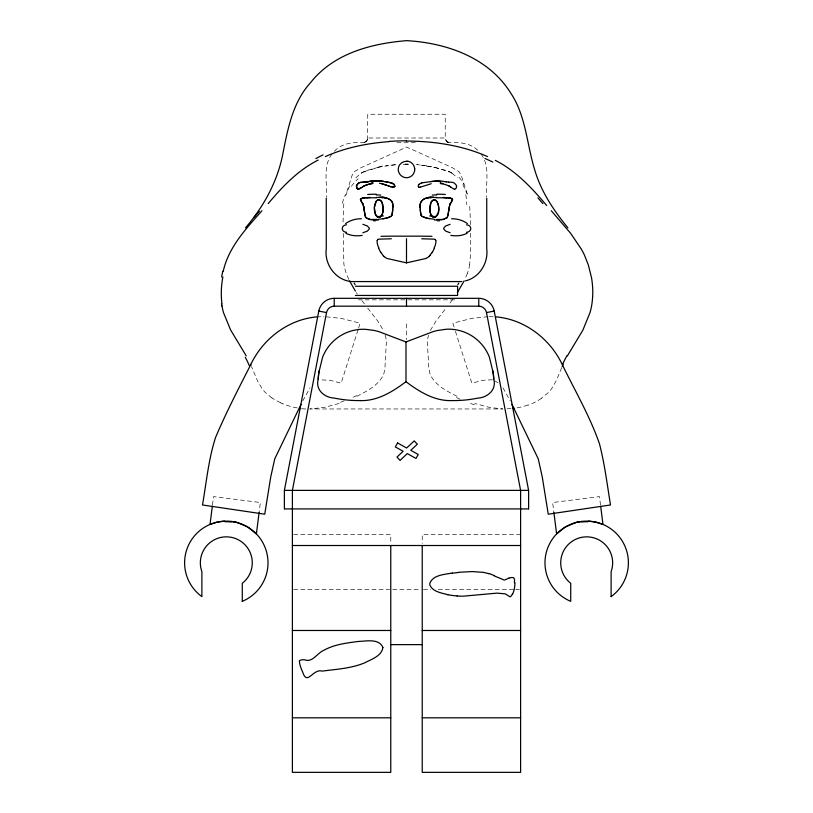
<?xml version="1.0" encoding="UTF-8"?>
<svg xmlns="http://www.w3.org/2000/svg" width="813" height="813" viewBox="0 0 813 813"><rect width="100%" height="100%" fill="white"/><g stroke="black" fill="none" stroke-linecap="round" stroke-linejoin="round"><path stroke-width="0.61" stroke-dasharray="4.07 3.05" d="M470.585 224.673L469.609 203.738M470.3 233.26L470.392 256.065L469.68 264.347M212.478 505.076L213.545 496.611L260.373 502.536L259.093 512.586M343.808 203.738L342.934 224.571M367.456 139.745L367.771 114.247L445.229 114.247L445.229 138.007L446.611 141.35L449.945 142.732A4.715 4.715 0 0 1 445.229 138.007L367.781 138.007A4.715 4.715 0 0 1 363.065 142.732L366.389 141.35L367.761 138.403M358.015 329.885L341.135 383.167L329.854 380.281L320.17 379.874M358.594 328.066L360.139 323.178L340.993 318.34L325.139 316.714M467.373 273.412L464.863 279.418M561.702 367.679L556.468 380.26L552.2 387.852A44.847 39.847 57.2 0 1 548.277 392.628L541.458 398.207M430.331 330.464L436.022 321.013L446.012 308.147M302.751 400.941L310.007 387.882M349.753 185.842L345.698 195.303L352.242 174.958L354.58 171.523L361.307 167.559L406.693 147.072L452.069 167.559L458.806 171.523L461.134 174.958L467.76 195.547M331.877 154.124C322.548 166.452 327.527 183.057 326.267 197.142M452.435 299.682L449.284 303.91M355.789 177.803L361.226 173.189M334.346 151.238C342.364 142.509 354.986 141.929 365.982 142.732M361.612 172.956L367.994 170.13L378.929 167.183M356.805 396.297C366.45 391.409 377.049 386.134 382.628 376.389A19.837 19.146 -34.3 0 0 384.031 372.923L384.945 368.025L386.388 341.633M364.153 171.614L380.911 166.767L396.937 164.521L386.876 165.7M339.092 403.461L324.489 407.364L309.773 408.959L502.769 408.959L489.294 407.364L474.711 403.472M454.619 299.834L358.381 299.834M487.861 316.714L472.007 318.34L452.861 323.178L454.406 328.066M316.572 316.907L323.95 316.653M405.707 164.155L405.128 164.155L406.48 164.145M405.85 164.155L407.587 164.155M396.978 142.732L417.059 142.732M447.038 142.732C458.034 141.929 470.646 142.519 478.654 151.238M293.656 534.507L390.768 534.568L390.768 543.389M520.605 534.568L422.232 534.568L422.232 543.389M293.625 589.567L389.539 589.567M392.73 589.567L420.27 589.567M423.461 589.567L430.839 589.567M438.217 589.567L514.456 589.567M515.686 589.567L519.375 589.567M406.693 164.145L408.482 164.165L407.811 164.155M489.05 316.653L496.428 316.907M492.363 379.762L483.146 380.281L471.865 383.167L454.985 329.885M426.652 165.75L416.632 164.551L432.597 166.828L449.183 171.665A18.679 8.882 7.2 0 1 452.028 173.22M434.569 167.244L448.258 171.258L451.672 172.976M280.566 402.862L282.822 403.837M456.997 396.297C447.353 391.409 436.754 386.134 431.175 376.389A19.827 19.136 34.6 0 1 429.752 372.933L428.847 368.025L427.343 342.476A32.916 30.823 33.5 0 1 428.542 335.21M494.66 380.769L497.993 382.75M452.048 173.22L457.516 177.834M272.009 398.045L265.424 392.577A44.573 39.624 -57.9 0 1 262.213 388.848L257.751 381.388L251.471 366.551M367.72 308.147L377.73 321.013L383.421 330.434M364.437 303.91L361.277 299.682M356.328 292.548L357.283 293.981M481.123 154.124C490.452 166.452 485.473 183.057 486.733 197.142M502.993 387.882L510.249 400.941M462.861 184.663L467.302 194.134M348.807 279.418L346.846 274.916A76.879 60.701 4.4 0 1 343.848 263.778L343.249 233.118M600.522 505.076L599.455 496.611L552.627 502.536L553.907 512.586M406.5 323.848L406.5 339.682M342.334 203.23A156.005 94.786 21.6 0 1 345.19 195.1M385.21 335.18A32.774 30.731 -33.2 0 1 386.358 341.643M356.541 395.616A127.895 101.259 -33.4 0 1 353.106 397.211M344.306 400.86A127.895 101.259 -33.4 0 1 338.96 402.77M305.83 409.02A76.198 67.804 -44.2 0 1 301.725 408.695M297.243 407.913A79.146 70.05 -42.6 0 1 282.843 403.817M280.658 402.699A71.056 63.068 -44.2 0 1 272.06 397.974M541.539 398.319A72.906 64.816 48 0 1 528.003 405.22M527.911 405.006A79.217 70.05 43.2 0 1 516.265 408.024M510.93 408.563A75.853 67.184 43.7 0 1 507.149 408.797M474.467 404.793A127.895 103.099 34.4 0 1 469.01 402.872M460.016 399.193A127.895 103.099 34.4 0 1 456.51 397.567M469.701 264.347A76.564 60.497 -3.9 0 1 467.414 273.422M465.778 194.764A154.236 91.96 -29.5 0 1 466.794 204.693M459.05 177.234A88.8 53.038 -9.7 0 1 463.817 184.388M426.49 166.177A100.263 67.733 -0.5 0 1 434.366 167.661M403.096 164.572A80.507 50.924 0.1 0 1 405.148 164.531M378.767 166.838A100.182 68.495 1 0 1 386.754 165.334M361.145 173.159A18.729 8.994 -6.8 0 1 364.072 171.573M351.419 186.299A89.897 51.595 4.3 0 1 358.167 178.748"/><path stroke-width="1.22" d="M392.679 209.591L392.679 208.809M406.5 306.186L406.5 298.32M420.331 207.772C418.827 202.183 423.238 197.64 428.827 197.915M392.14 214.642L392.628 211.715A34.197 33.679 -90 0 0 392.679 210.181L392.679 209.337M392.679 209.866L391.775 215.435A3.801 3.719 -86 0 1 391.083 216.288L388.39 217.671L382.842 218.799M392.699 205.557C393.644 201.116 389.457 198.362 385.565 198.128M392.699 205.923L392.679 207.772M514.456 582.758L514.477 580.076A16.087 15.081 -63.8 0 0 514.497 579.496L513.735 577.708L511.702 577.504A14.471 14.136 0.2 0 0 508.958 578.165M356.44 186.309L356.45 186.065A2.398 1.88 89.9 0 1 356.582 185.364L358.513 183.179A9.583 7.876 81.6 0 1 361.094 182.275L363.035 182.163M451.398 400.565A119.999 119.999 0 0 0 477.658 398.146C487.607 397.567 496.733 389.854 493.776 379.163A95.832 95.832 0 0 0 493.105 372.395L489.436 357.303A43.78 43.78 0 0 0 446.479 329.214L438.166 330.383A68.688 68.688 0 0 0 433.217 331.592L405.982 341.948L378.756 331.592A68.688 68.688 0 0 0 373.797 330.383L365.484 329.306A43.78 43.78 0 0 0 322.568 357.314L318.859 372.395A95.832 95.832 0 0 0 318.198 379.163C315.241 389.823 324.346 397.628 334.326 398.096A119.999 119.999 0 0 0 360.576 400.565M383.177 209.866L382.019 202.467A7.561 7.134 87.4 0 0 381.216 201.126L379.122 199.693L377.029 200.384A5.152 4.817 86.8 0 0 376.297 201.187L374.366 207.559L375.535 214.622A7.713 7.205 -87.4 0 0 376.328 215.973A4.736 4.441 -86 0 0 377.069 216.756C380.901 219.266 383.147 213.118 383.147 210.201M383.187 209.784L382.821 212.254A12.896 12.276 -89.5 0 1 382.384 213.758L382.039 214.602A7.703 7.287 -88 0 1 381.429 215.689A7.561 7.134 -87.7 0 1 381.246 215.953A4.817 4.543 -87 0 1 380.504 216.756L379.519 217.315A2.602 2.439 -84.9 0 1 378.055 217.315L375.311 214.104A11.961 11.087 -89.1 0 1 374.732 212.284L374.519 211.034A15.955 14.664 -89.9 0 1 374.315 208.565A17.012 15.538 90 0 1 374.387 207.325L374.61 205.465A12.917 11.91 89.6 0 1 375.088 203.636A13.038 12.053 89.4 0 1 375.291 203.077L375.667 202.224A7.053 6.565 88 0 1 376.114 201.451A8.008 7.469 87.8 0 1 376.297 201.187L378.004 199.805A2.612 2.449 84.9 0 1 379.488 199.774L380.464 200.333A4.583 4.299 86.1 0 1 381.216 201.126L382.059 202.549M448.41 212.366L447.445 217.081A3.78 3.282 88.9 0 1 446.876 217.813L442.658 219.378A26.768 22.855 49.1 0 1 441.388 219.53L439.782 219.53M448.38 212.742L448.573 210.699M212.325 506.286L210.028 524.426L217.284 522.109L224.561 521.153M259.093 512.586L256.39 533.928L247.731 527.037L237.63 522.678M377.415 240.485L377.425 240.404A1.768 1.656 90 0 1 377.821 239.327M448.664 209.967L450.087 203.789M528.613 508.918L528.613 490.381L494.213 311.084A15.732 15.732 0 0 0 478.766 298.32L334.234 298.32A15.732 15.732 0 0 0 318.787 311.084L284.387 490.381L284.387 508.918M422.232 545.513L422.232 772.35L520.605 772.35L520.605 490.381L486.489 312.568A7.825 7.825 0 0 0 478.766 306.196L334.234 306.186A7.825 7.825 0 0 0 326.531 312.568L292.395 490.381L292.395 772.35L390.768 772.35L390.768 545.513M223.24 271.196C228.646 247.071 246.105 228.666 261.949 210.74M449.711 204.835L449.894 204.276M429.864 210.201C429.864 213.108 432.11 219.266 435.931 216.756A4.736 4.441 86 0 0 436.683 215.963A7.713 7.195 87.4 0 0 437.475 214.622C441.327 210.11 436.794 193.89 430.951 202.549M512.292 593.957L512.017 594.638A9.156 9.085 70.2 0 1 511.479 595.675L510.391 596.732A1.169 1.159 0 0 1 509.975 596.803L506.509 594.628A7.165 7.124 6.5 0 0 505.859 594.232A7.724 7.683 4.6 0 0 504.863 593.805L496.987 593.134L463.258 596.183A85.08 84.501 -0.1 0 1 457.079 595.98M437.729 214.073A11.961 11.077 89.1 0 0 438.278 212.284L438.492 211.034A15.955 14.654 89.9 0 0 438.695 208.565A17.012 15.538 -90 0 0 438.614 207.325L438.4 205.465A12.917 11.91 -89.6 0 0 437.922 203.636A13.038 12.053 -89.4 0 0 437.709 203.077L437.343 202.224A7.053 6.565 -88 0 0 436.896 201.441A8.008 7.469 -87.8 0 0 436.703 201.187A5.152 4.817 -86.8 0 0 435.971 200.384L434.996 199.805A2.612 2.449 -84.9 0 0 433.522 199.774L432.526 200.333A4.583 4.299 -86.1 0 0 431.784 201.126A7.561 7.134 -87.4 0 0 430.992 202.478L429.833 209.866M430.88 202.701L430.748 203.026A12.144 11.534 -89 0 0 430.209 204.825L429.955 206.075A16.626 15.884 -89.9 0 0 429.803 208.535A17.815 17.083 90 0 0 429.813 209.784L430.179 212.244A12.896 12.276 89.5 0 0 430.616 213.748L430.971 214.591A7.703 7.287 88 0 0 431.571 215.689A7.561 7.134 87.7 0 0 431.764 215.953A4.817 4.543 87 0 0 432.506 216.756L433.481 217.315A2.602 2.439 84.9 0 0 434.955 217.315L437.628 214.256M562.179 366.551L563.165 364.305M392.008 214.967L391.836 215.333A3.872 3.791 -85.8 0 1 391.134 216.238L386.043 218.25M301.054 404.325L274.753 458.837L270.709 477.119L264.743 514.192L202.498 504.975C206.421 482.414 208.484 459.315 215.577 437.445C225.973 412.841 238.311 389.071 250.424 365.271C262.375 339.316 287.832 319.539 316.572 316.907M464.132 280.912L457.373 292.548M362.964 198.169A13.618 11.433 66.2 0 0 361.572 198.484L360.352 199.683L361.551 201.563M567.383 355.911L582.911 330.048L590.035 312.558A119.826 90.782 24.1 0 0 591.569 306.054A130.293 99.308 20.8 0 0 591.488 277.528L588.317 264.886L584.273 254.703A88.424 61.717 31.5 0 0 581.244 248.981L570.746 233.453L551.275 210.74M432.465 251.817L431.551 253.331M457.882 284.631L458.786 283.117M360.494 199.185L361.033 200.943M245.485 227.853C263.056 207.274 276.613 183.21 282.284 156.584C287.467 130.791 292.04 103.058 310.414 82.824C333.533 53.414 371.094 43.506 406.693 40.65C446.886 42.947 488.857 57.672 511.031 93.525C525.96 116.188 526.814 144.104 534.578 169.399C540.838 191.309 553.643 210.364 567.901 227.853M451.459 201.563L452.455 199.114A2.012 1.677 -87.5 0 0 452.008 198.748L451.428 198.474A13.618 11.433 -66.2 0 0 450.046 198.159M451.977 200.933L452.648 199.561L451.601 198.545A9.512 8.018 -74.9 0 0 450.9 198.291M430.321 255.008L429.864 255.556A13.191 13.059 31.6 0 1 429.223 256.268M268.199 203.596C282.416 186.644 298.076 170.171 318.107 160.1M405.982 341.948L405.982 381.704C392.852 391.592 377.628 401.063 360.576 400.606M361.826 187.407L358.076 189.114A2.226 1.778 -87.9 0 1 357.232 188.596L356.49 185.73L357.872 183.626A8.597 7.032 83.8 0 1 360.037 182.519L364.783 182.142M361.429 187.701L359.305 188.992A3.719 2.967 -85.1 0 1 358.452 189.165M361.917 187.346L362.872 186.675A35.579 31.392 56.2 0 1 363.35 186.35M325.342 156.584C345.413 147.6 367.283 143.24 389.132 141.635M425.626 258.544L406.5 262.853L387.384 258.544A12.022 11.88 -55.2 0 1 383.746 256.319M508.948 578.124L508.562 578.256A10.132 9.98 3.7 0 0 507.607 578.663L504.975 579.893A2.856 2.805 -0.3 0 1 504.08 580.004L493.786 575.706M466.499 232.294C472.201 231.939 472.16 225.13 466.499 224.784M346.501 224.784C340.82 225.13 340.83 231.959 346.501 232.294M465.443 280.881C479.507 277.558 488.552 262.823 486.733 248.737L486.733 198.24M421.906 182.834L438.055 180.699M575.37 522.678L565.269 527.037L556.62 533.917L553.907 512.586M444.305 219.104L447.079 217.599L448.166 214.764A22.886 19.614 89.9 0 0 448.329 213.321M431.215 183.728L420.28 187.183M362.862 232.782L367.395 231.085L369.254 228.981A1.656 1.474 -90 0 0 369.254 228.107L367.395 225.994L362.862 224.307M450.148 224.307L445.615 225.994L443.756 228.097A1.656 1.474 90 0 0 443.756 228.971L445.615 231.085L450.148 232.772M368.767 181.523L366.704 181.929M368.452 181.594L367.222 181.838L372.954 180.811A25.833 22.236 45.6 0 1 374.945 180.659M368.868 181.502L370.118 181.238A40.111 32.713 33.6 0 1 371.419 181.096M362.944 198.087L365.626 197.691M486.489 312.568L494.213 311.084M385.494 218.362L378.716 219.276M370.067 183.484L372.954 183.138M363.675 197.955L369.874 197.417M452.241 573.013C444.579 574.598 433.268 574.689 429.864 583.226A4.695 4.654 39.8 0 0 429.945 585.228C432.994 591.864 441.55 592.951 447.851 594.689M372.232 183.199L364.498 185.649A35.04 30.884 51.5 0 0 362.811 186.685M430.86 197.681C423.502 196.837 418.248 202.366 420.321 209.581M430.646 197.701L431.52 197.62M458.308 572.332L472.19 571.559L482.831 572.322A40.62 39.278 -2.7 0 1 487.2 573.256L488.664 573.765M372.08 183.21L372.791 183.149M376.876 219.419L376.002 219.469M432.963 197.518L435.046 197.417M376.541 219.439L372.496 219.52M435.758 197.386L436.601 197.366M364.366 182.153L363.696 182.163M440.514 219.52L436.469 219.429M391.317 238.778L379.417 239.134A12.317 11.565 70.2 0 0 378.899 239.195L378.553 239.276A3.069 2.876 87.4 0 0 377.974 239.459M373.889 219.53L371.612 219.49A26.768 22.855 -49.1 0 1 370.342 219.419L366.124 217.823A3.78 3.282 -88.9 0 1 365.576 217.081L364.6 212.366M406.276 141.035C433.969 141.147 462.058 145.314 487.526 156.584M461.764 281.562L351.236 281.562C335.495 280.048 324.113 264.164 326.267 248.737L326.267 198.24M355.403 286.257L457.597 286.257L457.597 295.444L355.403 295.444M284.591 490.381L528.409 490.381M284.591 508.918L528.409 508.918M292.395 545.513L520.605 545.513M292.395 630.481L390.768 630.481M422.232 630.481L520.605 630.481M390.768 644.628L422.232 644.628M292.395 717.808L390.768 717.808M422.232 717.808L520.605 717.808M421.693 238.778L433.583 239.134A12.317 11.565 -70.2 0 1 434.112 239.195L434.447 239.276A3.069 2.876 -87.4 0 1 435.036 239.459M451.388 400.606C434.335 401.063 419.112 391.592 405.982 381.704M448.644 182.153L451.916 182.275A9.583 7.876 -81.6 0 1 454.477 183.21L456.418 185.364A2.398 1.88 -89.9 0 1 456.56 186.065L456.571 186.309M376.399 197.366L377.242 197.386M376.49 180.73L374.976 180.71L381.561 181.208M443.136 197.417L450.056 198.087M377.954 197.417L380.047 197.518M588.439 521.153L595.716 522.109L602.972 524.426L600.675 506.286M392.333 187.142L394.925 186.421L393.909 184.307A8.12 7.906 69.2 0 0 392.364 183.372M377.069 180.76L383.655 181.492M440.219 183.149L440.92 183.21M457.079 595.949L453.989 595.655A73.282 73.14 -5.9 0 1 447.841 594.74M381.49 197.63L382.364 197.701M446.703 197.63L449.325 197.945M434.294 219.276L425.717 217.965L421.917 216.288A3.801 3.719 86 0 1 421.236 215.435L420.382 211.715A34.197 33.679 90 0 1 420.331 210.181L420.321 209.337M382.14 197.681C389.132 196.868 394.681 202.02 392.679 208.982M440.819 183.199L442.933 183.484M392.72 187.183L388.289 185.913M496.428 316.907C525.168 319.539 550.625 339.316 562.576 365.271C575.238 391.165 589.903 416.347 599.415 443.613C604.628 463.756 607.169 484.467 610.502 504.975L548.257 514.192L542.291 477.119L538.247 458.837L511.946 404.325M383.563 181.482L384.407 181.594M384.173 197.915L385.108 198.047M384.305 181.584L385.89 181.807M385.057 181.685L391.094 182.834M386.561 181.919L389.823 182.498M429.528 218.707L428.248 218.494M446.296 181.929L440.046 180.811A25.833 22.236 -45.6 0 0 438.055 180.659M369.366 219.236L366.907 218.423L365.454 216.888M318.787 311.084L326.511 312.568M427.608 218.372L421.876 216.248A3.872 3.791 85.8 0 1 421.175 215.323L421.002 214.967M381.795 183.728L382.466 183.901M390.149 182.569L392.374 183.342M391.114 186.868L389.915 186.492M383.136 184.084L385.738 184.958M389.549 186.37L386.876 185.374M386.5 185.232L381.561 183.677A23.486 20.986 52.5 0 0 379.437 183.301M386.378 185.191L387.018 185.425M495.32 160.385C515.991 170.811 531.905 188.047 546.641 205.465M355.393 291.105L349.539 280.912M381.46 253.331L380.545 251.817M354.204 283.117L355.108 284.631M246.237 355.881L230.597 329.946L223.463 312.548A119.745 90.853 -24.3 0 1 221.99 305.962M250.485 364.305L250.983 365.423M382.13 202.711L382.262 203.026A12.144 11.534 89 0 1 382.791 204.825M365.291 216.532L364.844 214.764A22.876 19.614 -89.9 0 1 364.671 213.321L364.427 210.709M362.913 203.799L364.336 209.967M363.106 204.287L363.299 204.835M420.87 214.642L420.331 209.866M363.624 205.994L363.96 207.549M382.811 204.825L383.045 206.075A16.626 15.884 89.9 0 1 383.197 208.545A17.825 17.083 -90 0 1 383.187 209.784M221.614 303.971L221.949 305.973M435.595 240.485L435.585 240.404A1.768 1.656 -90 0 0 435.179 239.317M478.766 298.32L478.766 306.186M406.5 238.737L406.5 262.853M334.234 298.32L334.234 306.186M492.902 370.921A94.613 94.613 0 0 1 493.765 379.163M318.198 379.163A94.613 94.613 0 0 1 319.072 370.921M488.776 573.45A58.81 58.455 -45.7 0 1 493.898 575.452M452.272 573.216A158.708 152.62 0.8 0 1 458.329 572.545M513.44 591.884A24.461 22.967 -80.6 0 1 512.688 594.12M514.995 582.738A31.443 26.646 -77.5 0 1 513.674 591.518M381.023 236.309A80.131 6.24 0.4 0 1 406.52 236.177A80.131 6.24 -0.4 0 1 431.988 236.309M383.787 256.278A13.191 13.059 -31.5 0 1 383.126 255.567L382.689 255.018A20.457 19.217 26.8 0 1 381.592 253.26M380.443 251.878A28.181 27.195 -81.5 0 1 378.584 247.894M378.767 247.813A15.65 14.898 -86.9 0 1 377.059 240.485M429.254 256.319A12.022 11.88 55.2 0 1 425.616 258.514M431.418 253.26A20.467 19.217 -26.8 0 1 430.199 254.916M434.416 247.894A28.181 27.185 81.5 0 1 432.567 251.878M435.951 240.485A15.65 14.898 86.9 0 1 434.244 247.813M382.273 196.949A44.949 35.731 29.7 0 1 384.132 197.142M376.287 194.927A60.274 39.034 20.9 0 1 380.758 195.069M366.622 198.026A66.178 33.374 15 0 1 376.643 197.813M362.151 198.433A20.244 16.788 57.9 0 1 363.726 198.159M362.1 198.291A9.512 8.018 74.9 0 0 361.439 198.504L361.002 198.748A2.012 1.677 87.5 0 0 360.535 199.114M361.409 201.746A9.085 7.185 84.4 0 1 362.923 204.388M363.218 204.866A27.154 22.662 89.4 0 1 364.254 210.73M372.466 219.703A31.697 26.738 -45.9 0 1 371.582 219.662M375.677 220.75A49.095 36.483 -30.2 0 1 373.441 220.77M378.482 219.977A60.934 36.514 -20.9 0 1 376.612 220.11M428.878 197.142A44.949 35.731 -29.7 0 1 430.727 196.939M432.242 195.069A60.274 39.034 -20.9 0 1 436.713 194.927M436.368 197.813A66.178 33.374 -15 0 1 446.388 198.026M449.274 198.148A20.254 16.799 -57.9 0 1 450.859 198.433M450.087 204.388A9.085 7.185 -84.4 0 1 451.591 201.736M448.756 210.719A27.154 22.652 -89.4 0 1 449.782 204.866M441.429 219.662A31.697 26.738 45.9 0 1 440.544 219.703M439.559 220.77A49.095 36.483 30.2 0 1 437.323 220.75M436.388 220.099A60.934 36.514 20.9 0 1 434.528 219.977M392.73 187.153A3.384 3.343 -83 0 0 394.254 187.031A1.453 1.443 -88.5 0 0 394.803 186.604L394.569 184.947A5.01 4.919 77.7 0 0 393.817 184.246M372.384 181.746A32.449 28.892 51.5 0 1 381.846 181.533M363.411 186.431A25.091 21.382 45 0 1 372.202 183.738M358.442 189.256A2.683 2.144 -86.8 0 1 356.521 186.319M366.714 181.827A21.91 17.805 -60.8 0 1 364.376 182.071M391.083 182.895A8.882 8.597 63.8 0 1 393.797 184.266M420.28 187.153A3.384 3.343 83 0 1 418.746 187.031M431.164 181.533A32.449 28.892 -51.5 0 1 440.616 181.746M440.798 183.738A25.091 21.382 -45.1 0 1 449.599 186.431M449.65 186.35A35.579 31.392 -56.2 0 1 450.138 186.675L453.725 189.002A3.719 2.967 85.1 0 0 454.548 189.155M456.489 186.319A2.683 2.144 86.8 0 1 454.558 189.256M448.634 182.061A21.91 17.805 60.8 0 1 446.296 181.827M419.213 184.266A8.882 8.597 -63.8 0 1 421.927 182.895M419.193 184.246A5.01 4.919 -77.7 0 0 418.41 184.988L418.207 186.604A1.453 1.443 88.5 0 0 418.756 186.99M379.884 196.898A55.04 37.723 22.7 0 1 382.019 197.051M367.649 194.51A67.601 35.66 15.9 0 1 376.246 194.226M361.287 201.675A9.929 7.764 83.2 0 1 362.71 203.941M364.214 209.988A45.081 38.333 89.9 0 1 364.468 212.376M371.256 219.693A22.449 19.725 -61 0 1 369.315 219.419M383.36 215.912A57.54 33.933 -20.5 0 1 377.476 216.624M430.992 197.051A55.04 37.723 -22.7 0 1 433.116 196.898M436.764 194.226A67.601 35.65 -15.9 0 1 445.351 194.5M450.29 203.941A9.929 7.764 -83.2 0 1 451.713 201.675M448.532 212.376A45.081 38.323 -89.9 0 1 448.796 209.988M443.685 219.419A22.449 19.725 61 0 1 441.754 219.693M435.524 216.614A57.54 33.933 20.5 0 1 429.64 215.912M372.486 181.492A34.664 30.609 49.5 0 1 379.275 181.096M367.222 182.082A22.012 18.15 -65 0 1 364.763 182.346M371.541 181.523A27.937 23.628 40.6 0 1 375.067 181.309M381.327 180.953A77.581 18.851 12 0 1 383.35 181.228M449.132 186.014A27.977 27.977 0 0 1 450.666 187.041M581.762 522.007A21.29 9.024 -9.4 0 1 587.982 521.743M578.876 521.936A20.569 9.98 -10.8 0 1 581.834 521.489M575.34 522.627A20.823 10.376 -10.8 0 1 578.856 521.804M225.018 521.743A21.29 9.024 9.4 0 1 231.238 522.007M231.166 521.489A20.569 9.98 10.8 0 1 234.124 521.936M234.144 521.804A20.823 10.376 10.8 0 1 237.66 522.627M300.708 408.583A76.198 67.804 -44.2 0 1 299.702 408.451M245.252 357.242A98.861 61.92 -89.2 0 1 249.306 365.626M221.969 303.879A130.73 99.552 -22.1 0 1 222.884 276.979M221.644 277.02A125.304 95.304 -21.4 0 1 222.813 271.196M259.347 211.339A120.944 6.463 -46.9 0 1 253.839 217.538M315.851 158.606A163.413 97.519 10 0 1 323.046 154.887M389.051 141.411A106.676 46.28 0.1 0 1 406.276 140.812M484.965 158.494A163.677 93.79 -7.3 0 1 492.78 162.072M542.901 203.646A120.771 8.791 46.1 0 1 537.942 197.864M562.809 363.909A98.871 63.394 87.8 0 1 567.078 355.494M514.548 408.289A79.217 70.05 43.2 0 1 512.83 408.512M414.752 168.84A8.039 7.815 -76.5 0 1 414.752 169.856L414.488 171.543A8.272 8.242 85.6 0 1 398.512 171.452L398.258 170.1A8.049 7.825 75.8 0 1 398.228 169.409A8.232 7.947 0 0 1 406.825 161.32M414.671 168.84A8.343 8.181 -73.1 0 0 410.148 161.97A7.998 7.835 -5.4 0 0 409.285 161.594A8.211 8.008 -2.1 0 0 406.835 161.096M362.181 235.394A46.29 30 -48.5 0 1 345.84 233.229M345.637 223.575A46.321 33.638 54.7 0 1 361.409 218.758M467.17 233.229A46.3 30 48.5 0 1 450.829 235.394M451.601 218.748A46.321 33.638 -54.7 0 1 467.363 223.565M382.893 647.453C381.815 655.939 371.714 659.17 365.128 662.636C351.551 668.459 336.633 669.18 322.182 671.111C312.944 668.195 307.223 686.528 302.629 671.924A37.937 37.937 0 0 1 300.119 665.268A46.229 46.229 0 0 1 299.621 663.276L299.428 660.989A1.199 1.199 0 0 1 299.804 660.39L302.446 659.729A15.345 15.345 0 0 1 304.377 659.75C312.599 663.154 317.334 652.666 324.174 650.136C334.489 644.374 346.511 643.073 358.015 641.477C365.921 641.264 379.112 638.124 382.893 647.453M397.557 442.953L395.331 446.926L403.146 451.276L396.957 457.089L400.067 460.402L407.313 453.603L416.002 458.451L418.217 454.477L410.799 450.341L417.323 444.223L414.213 440.9L406.632 448.014L397.557 442.953M611.112 596.62L611.112 571.651A25.975 25.975 0 0 0 598.033 539.456A25.975 25.975 0 0 0 564.639 549.09A25.975 25.975 0 0 0 570.726 583.307L570.726 601.346A41.707 41.707 0 0 1 551.732 540.076A41.707 41.707 0 0 1 615.451 532.617A41.707 41.707 0 0 1 611.112 596.62M242.274 601.346L242.274 583.307A25.975 25.975 0 0 0 248.361 549.09A25.975 25.975 0 0 0 214.967 539.456A25.975 25.975 0 0 0 201.888 571.651L201.888 596.62A41.707 41.707 0 0 1 197.549 532.617A41.707 41.707 0 0 1 261.268 540.076A41.707 41.707 0 0 1 242.274 601.346"/></g></svg>
